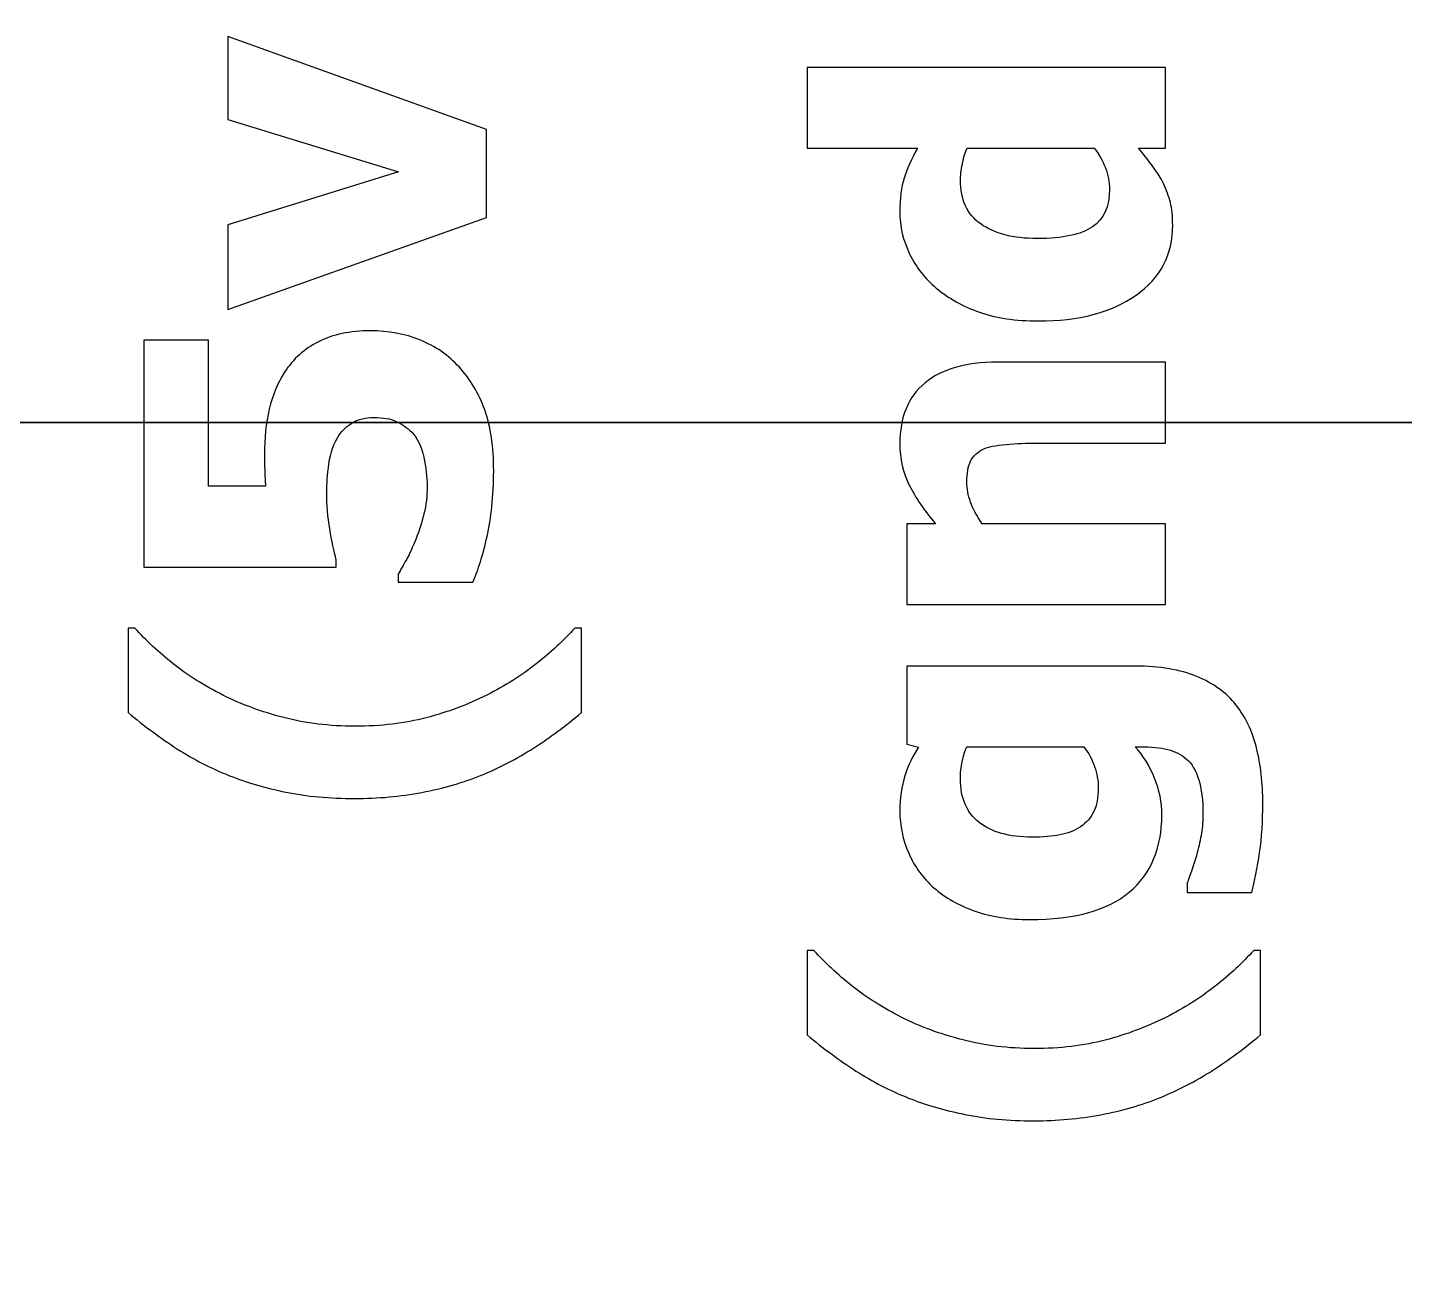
# Model space of a CAD drawing. Header units: centimetres. Extents: x -64.7 to 31.2, y -38.5 to 7.
# Drawn here: x -1.34 to -0.825, y 6.095 to 6.558 of the extents above; entities that cross this region are included whole.
import ezdxf

# ---------------------------------------------------------------- set-up
doc = ezdxf.new("R2010")
doc.units = ezdxf.units.CM
doc.header["$MEASUREMENT"] = 0
doc.layers.add('Layer 1', color=7, linetype='Continuous')

msp = doc.modelspace()

# ---------------------------------------------------------------- linework, layer by layer
at = {"layer": 'Layer 1', "color": 114, "lineweight": 35}
msp.add_open_spline([(-5.5, 6.95), (-5.5, 6.95), (2.5, 6.95), (2.5, 6.95), (2.5, 6.95), (2.5, 6.95), (2.5, 3.35), (2.5, 3.35), (2.5, 3.35), (2.5, 3.35), (-5.5, 3.35), (-5.5, 3.35), (-5.5, 3.35), (-5.5, 3.35), (-5.5, 6.95), (-5.5, 6.95)], degree=3, knots=[0, 0, 0, 0, 0.25, 0.25, 0.25, 0.25, 0.5, 0.5, 0.5, 0.5, 0.75, 0.75, 0.75, 0.75, 1, 1, 1, 1], dxfattribs=at)
at = {"layer": 'Layer 1', "color": 7}
for points, knots in [([(-1.2655, 6.55441), (-1.2655, 6.55441), (-1.16878, 6.51969), (-1.16878, 6.51969), (-1.16878, 6.51969), (-1.16878, 6.51969), (-1.16878, 6.48679), (-1.16878, 6.48679), (-1.16878, 6.48679), (-1.16878, 6.48679), (-1.2655, 6.45234), (-1.2655, 6.45234), (-1.2655, 6.45234), (-1.2655, 6.45234), (-1.2655, 6.48406), (-1.2655, 6.48406), (-1.2655, 6.48406), (-1.2655, 6.48406), (-1.20165, 6.50388), (-1.20165, 6.50388), (-1.20165, 6.50388), (-1.20165, 6.50388), (-1.2655, 6.5234), (-1.2655, 6.5234), (-1.2655, 6.5234), (-1.2655, 6.5234), (-1.2655, 6.55441), (-1.2655, 6.55441)], [0, 0, 0, 0, 0.142857, 0.142857, 0.142857, 0.142857, 0.285714, 0.285714, 0.285714, 0.285714, 0.428571, 0.428571, 0.428571, 0.428571, 0.571429, 0.571429, 0.571429, 0.571429, 0.714286, 0.714286, 0.714286, 0.714286, 0.857143, 0.857143, 0.857143, 0.857143, 1, 1, 1, 1]), ([(-0.91478, 6.54285), (-0.91478, 6.54285), (-0.91478, 6.51272), (-0.91478, 6.51272), (-0.91478, 6.51272), (-0.91478, 6.51272), (-0.92486, 6.51272), (-0.92486, 6.51272), (-0.92486, 6.51272), (-0.92325, 6.51078), (-0.92151, 6.50855), (-0.91969, 6.50605), (-0.91969, 6.50605), (-0.91784, 6.50355), (-0.91649, 6.50134), (-0.91554, 6.49946), (-0.91554, 6.49946), (-0.9144, 6.49705), (-0.91355, 6.49467), (-0.91296, 6.49232), (-0.91296, 6.49232), (-0.9124, 6.48997), (-0.9121, 6.48714), (-0.9121, 6.48388), (-0.9121, 6.48388), (-0.9121, 6.47286), (-0.91666, 6.46413), (-0.9258, 6.45769), (-0.9258, 6.45769), (-0.93492, 6.45125), (-0.94715, 6.44804), (-0.96241, 6.44804), (-0.96241, 6.44804), (-0.97084, 6.44804), (-0.97816, 6.44913), (-0.98437, 6.45131), (-0.98437, 6.45131), (-0.99057, 6.45351), (-0.99598, 6.45651), (-1.00056, 6.46036), (-1.00056, 6.46036), (-1.00477, 6.46386), (-1.00806, 6.46812), (-1.0105, 6.47309), (-1.0105, 6.47309), (-1.01294, 6.47809), (-1.01418, 6.48338), (-1.01418, 6.48894), (-1.01418, 6.48894), (-1.01418, 6.49399), (-1.01365, 6.49814), (-1.01259, 6.5014), (-1.01259, 6.5014), (-1.01153, 6.50464), (-1.00988, 6.50843), (-1.00762, 6.51272), (-1.00762, 6.51272), (-1.00762, 6.51272), (-1.04881, 6.51272), (-1.04881, 6.51272), (-1.04881, 6.51272), (-1.04881, 6.51272), (-1.04881, 6.54285), (-1.04881, 6.54285), (-1.04881, 6.54285), (-1.04881, 6.54285), (-0.91478, 6.54285), (-0.91478, 6.54285)], [0, 0, 0, 0, 0.058824, 0.058824, 0.058824, 0.058824, 0.117647, 0.117647, 0.117647, 0.117647, 0.176471, 0.176471, 0.176471, 0.176471, 0.235294, 0.235294, 0.235294, 0.235294, 0.294118, 0.294118, 0.294118, 0.294118, 0.352941, 0.352941, 0.352941, 0.352941, 0.411765, 0.411765, 0.411765, 0.411765, 0.470588, 0.470588, 0.470588, 0.470588, 0.529412, 0.529412, 0.529412, 0.529412, 0.588235, 0.588235, 0.588235, 0.588235, 0.647059, 0.647059, 0.647059, 0.647059, 0.705882, 0.705882, 0.705882, 0.705882, 0.764706, 0.764706, 0.764706, 0.764706, 0.823529, 0.823529, 0.823529, 0.823529, 0.882353, 0.882353, 0.882353, 0.882353, 0.941176, 0.941176, 0.941176, 0.941176, 1, 1, 1, 1]), ([(-0.94147, 6.51272), (-0.94147, 6.51272), (-0.98892, 6.51272), (-0.98892, 6.51272), (-0.98892, 6.51272), (-0.98969, 6.51122), (-0.9903, 6.50928), (-0.99077, 6.50687), (-0.99077, 6.50687), (-0.99127, 6.50446), (-0.99151, 6.5024), (-0.99151, 6.50067), (-0.99151, 6.50067), (-0.99151, 6.49344), (-0.98898, 6.488), (-0.98392, 6.48435), (-0.98392, 6.48435), (-0.97887, 6.48071), (-0.97181, 6.47888), (-0.96276, 6.47888), (-0.96276, 6.47888), (-0.95323, 6.47888), (-0.94632, 6.48032), (-0.94209, 6.48323), (-0.94209, 6.48323), (-0.93783, 6.48612), (-0.93571, 6.49082), (-0.93571, 6.49732), (-0.93571, 6.49732), (-0.93571, 6.49996), (-0.93624, 6.50261), (-0.93727, 6.50531), (-0.93727, 6.50531), (-0.9383, 6.50802), (-0.93971, 6.51049), (-0.94147, 6.51272)], [0, 0, 0, 0, 0.111111, 0.111111, 0.111111, 0.111111, 0.222222, 0.222222, 0.222222, 0.222222, 0.333333, 0.333333, 0.333333, 0.333333, 0.444444, 0.444444, 0.444444, 0.444444, 0.555556, 0.555556, 0.555556, 0.555556, 0.666667, 0.666667, 0.666667, 0.666667, 0.777778, 0.777778, 0.777778, 0.777778, 0.888889, 0.888889, 0.888889, 0.888889, 1, 1, 1, 1]), ([(-1.21217, 6.44435), (-1.20553, 6.44435), (-1.19935, 6.4432), (-1.19368, 6.44094), (-1.19368, 6.44094), (-1.18798, 6.43867), (-1.18307, 6.43526), (-1.17895, 6.43073), (-1.17895, 6.43073), (-1.17487, 6.42627), (-1.17169, 6.42094), (-1.16946, 6.41477), (-1.16946, 6.41477), (-1.16722, 6.4086), (-1.1661, 6.40101), (-1.1661, 6.39199), (-1.1661, 6.39199), (-1.16616, 6.38246), (-1.16699, 6.37426), (-1.16857, 6.36741), (-1.16857, 6.36741), (-1.17013, 6.36053), (-1.1719, 6.35486), (-1.17387, 6.35039), (-1.17387, 6.35039), (-1.17387, 6.35039), (-1.20185, 6.35039), (-1.20185, 6.35039), (-1.20185, 6.35039), (-1.20185, 6.35039), (-1.20185, 6.35333), (-1.20185, 6.35333), (-1.20185, 6.35333), (-1.20094, 6.35492), (-1.19991, 6.35674), (-1.19877, 6.35874), (-1.19877, 6.35874), (-1.19762, 6.36074), (-1.19641, 6.36338), (-1.19515, 6.36667), (-1.19515, 6.36667), (-1.19394, 6.3697), (-1.19295, 6.37279), (-1.19218, 6.37591), (-1.19218, 6.37591), (-1.19139, 6.37905), (-1.19101, 6.38252), (-1.19101, 6.38637), (-1.19101, 6.38637), (-1.19101, 6.38969), (-1.19142, 6.39328), (-1.19224, 6.39713), (-1.19224, 6.39713), (-1.19309, 6.40098), (-1.19459, 6.4041), (-1.19677, 6.40645), (-1.19677, 6.40645), (-1.1985, 6.40816), (-1.20041, 6.40951), (-1.20253, 6.41048), (-1.20253, 6.41048), (-1.20468, 6.41145), (-1.2075, 6.41195), (-1.21105, 6.41195), (-1.21105, 6.41195), (-1.21405, 6.41195), (-1.21661, 6.41133), (-1.21879, 6.4101), (-1.21879, 6.4101), (-1.22093, 6.40886), (-1.22267, 6.40724), (-1.22399, 6.40525), (-1.22399, 6.40525), (-1.22593, 6.40231), (-1.22719, 6.39878), (-1.22772, 6.39463), (-1.22772, 6.39463), (-1.22828, 6.39052), (-1.22855, 6.38696), (-1.22855, 6.38396), (-1.22855, 6.38396), (-1.22855, 6.37926), (-1.22816, 6.37467), (-1.22743, 6.37023), (-1.22743, 6.37023), (-1.22669, 6.36576), (-1.22587, 6.36191), (-1.22502, 6.35865), (-1.22502, 6.35865), (-1.22502, 6.35865), (-1.22502, 6.35589), (-1.22502, 6.35589), (-1.22502, 6.35589), (-1.22502, 6.35589), (-1.29702, 6.35589), (-1.29702, 6.35589), (-1.29702, 6.35589), (-1.29702, 6.35589), (-1.29702, 6.44082), (-1.29702, 6.44082), (-1.29702, 6.44082), (-1.29702, 6.44082), (-1.27282, 6.44082), (-1.27282, 6.44082), (-1.27282, 6.44082), (-1.27282, 6.44082), (-1.27282, 6.38628), (-1.27282, 6.38628), (-1.27282, 6.38628), (-1.27282, 6.38628), (-1.25145, 6.38628), (-1.25145, 6.38628), (-1.25145, 6.38628), (-1.25157, 6.38802), (-1.25168, 6.39005), (-1.25177, 6.39246), (-1.25177, 6.39246), (-1.25186, 6.39484), (-1.25189, 6.39669), (-1.25189, 6.39801), (-1.25189, 6.39801), (-1.25189, 6.40416), (-1.25127, 6.40983), (-1.25004, 6.41506), (-1.25004, 6.41506), (-1.2488, 6.42027), (-1.24689, 6.42491), (-1.2443, 6.42891), (-1.2443, 6.42891), (-1.24116, 6.43382), (-1.23693, 6.43758), (-1.2316, 6.44029), (-1.2316, 6.44029), (-1.22628, 6.44299), (-1.21982, 6.44435), (-1.21217, 6.44435)], [0, 0, 0, 0, 0.029412, 0.029412, 0.029412, 0.029412, 0.058824, 0.058824, 0.058824, 0.058824, 0.088235, 0.088235, 0.088235, 0.088235, 0.117647, 0.117647, 0.117647, 0.117647, 0.147059, 0.147059, 0.147059, 0.147059, 0.176471, 0.176471, 0.176471, 0.176471, 0.205882, 0.205882, 0.205882, 0.205882, 0.235294, 0.235294, 0.235294, 0.235294, 0.264706, 0.264706, 0.264706, 0.264706, 0.294118, 0.294118, 0.294118, 0.294118, 0.323529, 0.323529, 0.323529, 0.323529, 0.352941, 0.352941, 0.352941, 0.352941, 0.382353, 0.382353, 0.382353, 0.382353, 0.411765, 0.411765, 0.411765, 0.411765, 0.441176, 0.441176, 0.441176, 0.441176, 0.470588, 0.470588, 0.470588, 0.470588, 0.5, 0.5, 0.5, 0.5, 0.529412, 0.529412, 0.529412, 0.529412, 0.558824, 0.558824, 0.558824, 0.558824, 0.588235, 0.588235, 0.588235, 0.588235, 0.617647, 0.617647, 0.617647, 0.617647, 0.647059, 0.647059, 0.647059, 0.647059, 0.676471, 0.676471, 0.676471, 0.676471, 0.705882, 0.705882, 0.705882, 0.705882, 0.735294, 0.735294, 0.735294, 0.735294, 0.764706, 0.764706, 0.764706, 0.764706, 0.794118, 0.794118, 0.794118, 0.794118, 0.823529, 0.823529, 0.823529, 0.823529, 0.852941, 0.852941, 0.852941, 0.852941, 0.882353, 0.882353, 0.882353, 0.882353, 0.911765, 0.911765, 0.911765, 0.911765, 0.941176, 0.941176, 0.941176, 0.941176, 0.970588, 0.970588, 0.970588, 0.970588, 1, 1, 1, 1]), ([(-0.91478, 6.43264), (-0.91478, 6.43264), (-0.91478, 6.40233), (-0.91478, 6.40233), (-0.91478, 6.40233), (-0.91478, 6.40233), (-0.96276, 6.40233), (-0.96276, 6.40233), (-0.96276, 6.40233), (-0.96664, 6.40233), (-0.97055, 6.40218), (-0.97443, 6.40186), (-0.97443, 6.40186), (-0.97828, 6.40154), (-0.98116, 6.40095), (-0.98298, 6.4001), (-0.98298, 6.4001), (-0.98516, 6.39907), (-0.98672, 6.39757), (-0.98769, 6.3956), (-0.98769, 6.3956), (-0.98863, 6.39366), (-0.9891, 6.39104), (-0.9891, 6.38778), (-0.9891, 6.38778), (-0.9891, 6.38531), (-0.98863, 6.38281), (-0.98772, 6.38028), (-0.98772, 6.38028), (-0.98681, 6.37775), (-0.98534, 6.37505), (-0.98334, 6.37217), (-0.98334, 6.37217), (-0.98334, 6.37217), (-0.91478, 6.37217), (-0.91478, 6.37217), (-0.91478, 6.37217), (-0.91478, 6.37217), (-0.91478, 6.34203), (-0.91478, 6.34203), (-0.91478, 6.34203), (-0.91478, 6.34203), (-1.0115, 6.34203), (-1.0115, 6.34203), (-1.0115, 6.34203), (-1.0115, 6.34203), (-1.0115, 6.37217), (-1.0115, 6.37217), (-1.0115, 6.37217), (-1.0115, 6.37217), (-1.00083, 6.37217), (-1.00083, 6.37217), (-1.00083, 6.37217), (-1.005, 6.37711), (-1.0083, 6.38193), (-1.01065, 6.3866), (-1.01065, 6.3866), (-1.013, 6.39128), (-1.01418, 6.39645), (-1.01418, 6.40215), (-1.01418, 6.40215), (-1.01418, 6.41203), (-1.01106, 6.41959), (-1.00483, 6.42479), (-1.00483, 6.42479), (-0.99859, 6.43002), (-0.98957, 6.43264), (-0.97775, 6.43264), (-0.97775, 6.43264), (-0.97775, 6.43264), (-0.91478, 6.43264), (-0.91478, 6.43264)], [0, 0, 0, 0, 0.055556, 0.055556, 0.055556, 0.055556, 0.111111, 0.111111, 0.111111, 0.111111, 0.166667, 0.166667, 0.166667, 0.166667, 0.222222, 0.222222, 0.222222, 0.222222, 0.277778, 0.277778, 0.277778, 0.277778, 0.333333, 0.333333, 0.333333, 0.333333, 0.388889, 0.388889, 0.388889, 0.388889, 0.444444, 0.444444, 0.444444, 0.444444, 0.5, 0.5, 0.5, 0.5, 0.555556, 0.555556, 0.555556, 0.555556, 0.611111, 0.611111, 0.611111, 0.611111, 0.666667, 0.666667, 0.666667, 0.666667, 0.722222, 0.722222, 0.722222, 0.722222, 0.777778, 0.777778, 0.777778, 0.777778, 0.833333, 0.833333, 0.833333, 0.833333, 0.888889, 0.888889, 0.888889, 0.888889, 0.944444, 0.944444, 0.944444, 0.944444, 1, 1, 1, 1]), ([(-1.1333, 6.33313), (-1.1333, 6.33313), (-1.1333, 6.30153), (-1.1333, 6.30153), (-1.1333, 6.30153), (-1.13909, 6.29665), (-1.14506, 6.29221), (-1.1512, 6.28827), (-1.1512, 6.28827), (-1.15734, 6.2843), (-1.16396, 6.28089), (-1.17101, 6.27801), (-1.17101, 6.27801), (-1.17763, 6.27531), (-1.18495, 6.27319), (-1.19297, 6.27169), (-1.19297, 6.27169), (-1.20103, 6.27016), (-1.20938, 6.2694), (-1.21805, 6.2694), (-1.21805, 6.2694), (-1.22752, 6.2694), (-1.2361, 6.27019), (-1.2438, 6.27178), (-1.2438, 6.27178), (-1.25151, 6.27334), (-1.25853, 6.27539), (-1.26491, 6.27792), (-1.26491, 6.27792), (-1.27185, 6.28069), (-1.27841, 6.28407), (-1.28458, 6.28803), (-1.28458, 6.28803), (-1.29075, 6.29203), (-1.29684, 6.29653), (-1.30281, 6.30153), (-1.30281, 6.30153), (-1.30281, 6.30153), (-1.30281, 6.33313), (-1.30281, 6.33313), (-1.30281, 6.33313), (-1.30281, 6.33313), (-1.30031, 6.33313), (-1.30031, 6.33313), (-1.30031, 6.33313), (-1.2961, 6.32849), (-1.29137, 6.32405), (-1.28605, 6.31981), (-1.28605, 6.31981), (-1.28073, 6.31561), (-1.27453, 6.3117), (-1.26741, 6.30808), (-1.26741, 6.30808), (-1.26056, 6.30462), (-1.25301, 6.30182), (-1.24466, 6.29968), (-1.24466, 6.29968), (-1.23634, 6.29753), (-1.22746, 6.29644), (-1.21805, 6.29644), (-1.21805, 6.29644), (-1.20823, 6.29644), (-1.19932, 6.2975), (-1.19136, 6.29959), (-1.19136, 6.29959), (-1.18336, 6.30168), (-1.17581, 6.3045), (-1.16869, 6.30808), (-1.16869, 6.30808), (-1.16193, 6.31152), (-1.15576, 6.3154), (-1.15023, 6.31973), (-1.15023, 6.31973), (-1.14467, 6.32408), (-1.13988, 6.32855), (-1.1358, 6.33313), (-1.1358, 6.33313), (-1.1358, 6.33313), (-1.1333, 6.33313), (-1.1333, 6.33313)], [0, 0, 0, 0, 0.05, 0.05, 0.05, 0.05, 0.1, 0.1, 0.1, 0.1, 0.15, 0.15, 0.15, 0.15, 0.2, 0.2, 0.2, 0.2, 0.25, 0.25, 0.25, 0.25, 0.3, 0.3, 0.3, 0.3, 0.35, 0.35, 0.35, 0.35, 0.4, 0.4, 0.4, 0.4, 0.45, 0.45, 0.45, 0.45, 0.5, 0.5, 0.5, 0.5, 0.55, 0.55, 0.55, 0.55, 0.6, 0.6, 0.6, 0.6, 0.65, 0.65, 0.65, 0.65, 0.7, 0.7, 0.7, 0.7, 0.75, 0.75, 0.75, 0.75, 0.8, 0.8, 0.8, 0.8, 0.85, 0.85, 0.85, 0.85, 0.9, 0.9, 0.9, 0.9, 0.95, 0.95, 0.95, 0.95, 1, 1, 1, 1]), ([(-0.92589, 6.31892), (-0.91693, 6.31892), (-0.90934, 6.31763), (-0.90308, 6.31504), (-0.90308, 6.31504), (-0.89682, 6.31246), (-0.89194, 6.30893), (-0.88844, 6.30446), (-0.88844, 6.30446), (-0.88488, 6.29999), (-0.88229, 6.29461), (-0.88074, 6.28835), (-0.88074, 6.28835), (-0.87915, 6.28209), (-0.87836, 6.27515), (-0.87836, 6.26751), (-0.87836, 6.26751), (-0.87836, 6.2611), (-0.87877, 6.25498), (-0.87959, 6.24922), (-0.87959, 6.24922), (-0.88044, 6.24346), (-0.88141, 6.23843), (-0.8825, 6.2342), (-0.8825, 6.2342), (-0.8825, 6.2342), (-0.9067, 6.2342), (-0.9067, 6.2342), (-0.9067, 6.2342), (-0.9067, 6.2342), (-0.9067, 6.23773), (-0.9067, 6.23773), (-0.9067, 6.23773), (-0.90611, 6.23923), (-0.90549, 6.24099), (-0.90481, 6.24302), (-0.90481, 6.24302), (-0.90411, 6.24508), (-0.90349, 6.2471), (-0.9029, 6.24919), (-0.9029, 6.24919), (-0.90229, 6.25166), (-0.90176, 6.25407), (-0.90134, 6.25642), (-0.90134, 6.25642), (-0.90096, 6.25878), (-0.90076, 6.26119), (-0.90076, 6.26366), (-0.90076, 6.26366), (-0.90076, 6.26877), (-0.90129, 6.27303), (-0.90234, 6.27644), (-0.90234, 6.27644), (-0.9034, 6.27985), (-0.9049, 6.28241), (-0.90687, 6.28415), (-0.90687, 6.28415), (-0.90887, 6.28585), (-0.91125, 6.28706), (-0.91396, 6.28776), (-0.91396, 6.28776), (-0.91669, 6.28844), (-0.92013, 6.28879), (-0.92425, 6.28879), (-0.92425, 6.28879), (-0.92425, 6.28879), (-0.92607, 6.28879), (-0.92607, 6.28879), (-0.92607, 6.28879), (-0.92307, 6.28541), (-0.92069, 6.28147), (-0.91887, 6.27703), (-0.91887, 6.27703), (-0.91707, 6.27259), (-0.91616, 6.26801), (-0.91616, 6.2633), (-0.91616, 6.2633), (-0.91616, 6.25078), (-0.92025, 6.24114), (-0.92839, 6.23432), (-0.92839, 6.23432), (-0.93653, 6.22753), (-0.94894, 6.22411), (-0.96561, 6.22411), (-0.96561, 6.22411), (-0.97317, 6.22411), (-0.97999, 6.22517), (-0.98601, 6.22726), (-0.98601, 6.22726), (-0.99204, 6.22935), (-0.99718, 6.23226), (-1.00142, 6.23599), (-1.00142, 6.23599), (-1.0055, 6.23955), (-1.00865, 6.24387), (-1.01085, 6.24893), (-1.01085, 6.24893), (-1.01306, 6.25398), (-1.01418, 6.25922), (-1.01418, 6.26468), (-1.01418, 6.26468), (-1.01418, 6.26962), (-1.01353, 6.27403), (-1.01226, 6.27794), (-1.01226, 6.27794), (-1.011, 6.28185), (-1.00933, 6.28541), (-1.00721, 6.28861), (-1.00721, 6.28861), (-1.00721, 6.28861), (-1.0115, 6.28973), (-1.0115, 6.28973), (-1.0115, 6.28973), (-1.0115, 6.28973), (-1.0115, 6.31892), (-1.0115, 6.31892), (-1.0115, 6.31892), (-1.0115, 6.31892), (-0.92589, 6.31892), (-0.92589, 6.31892)], [0, 0, 0, 0, 0.033333, 0.033333, 0.033333, 0.033333, 0.066667, 0.066667, 0.066667, 0.066667, 0.1, 0.1, 0.1, 0.1, 0.133333, 0.133333, 0.133333, 0.133333, 0.166667, 0.166667, 0.166667, 0.166667, 0.2, 0.2, 0.2, 0.2, 0.233333, 0.233333, 0.233333, 0.233333, 0.266667, 0.266667, 0.266667, 0.266667, 0.3, 0.3, 0.3, 0.3, 0.333333, 0.333333, 0.333333, 0.333333, 0.366667, 0.366667, 0.366667, 0.366667, 0.4, 0.4, 0.4, 0.4, 0.433333, 0.433333, 0.433333, 0.433333, 0.466667, 0.466667, 0.466667, 0.466667, 0.5, 0.5, 0.5, 0.5, 0.533333, 0.533333, 0.533333, 0.533333, 0.566667, 0.566667, 0.566667, 0.566667, 0.6, 0.6, 0.6, 0.6, 0.633333, 0.633333, 0.633333, 0.633333, 0.666667, 0.666667, 0.666667, 0.666667, 0.7, 0.7, 0.7, 0.7, 0.733333, 0.733333, 0.733333, 0.733333, 0.766667, 0.766667, 0.766667, 0.766667, 0.8, 0.8, 0.8, 0.8, 0.833333, 0.833333, 0.833333, 0.833333, 0.866667, 0.866667, 0.866667, 0.866667, 0.9, 0.9, 0.9, 0.9, 0.933333, 0.933333, 0.933333, 0.933333, 0.966667, 0.966667, 0.966667, 0.966667, 1, 1, 1, 1]), ([(-0.9453, 6.28879), (-0.9453, 6.28879), (-0.9891, 6.28879), (-0.9891, 6.28879), (-0.9891, 6.28879), (-0.98978, 6.28729), (-0.99036, 6.28547), (-0.99083, 6.28329), (-0.99083, 6.28329), (-0.99127, 6.28109), (-0.99151, 6.27891), (-0.99151, 6.27674), (-0.99151, 6.27674), (-0.99151, 6.26951), (-0.98916, 6.26407), (-0.98448, 6.26042), (-0.98448, 6.26042), (-0.97981, 6.25678), (-0.97328, 6.25495), (-0.9649, 6.25495), (-0.9649, 6.25495), (-0.96073, 6.25495), (-0.95717, 6.25522), (-0.95429, 6.25578), (-0.95429, 6.25578), (-0.95138, 6.25631), (-0.94882, 6.25734), (-0.94656, 6.25883), (-0.94656, 6.25883), (-0.94438, 6.26027), (-0.94274, 6.26216), (-0.94162, 6.26448), (-0.94162, 6.26448), (-0.9405, 6.2668), (-0.93994, 6.26977), (-0.93994, 6.27339), (-0.93994, 6.27339), (-0.93994, 6.27609), (-0.94042, 6.27874), (-0.94133, 6.28135), (-0.94133, 6.28135), (-0.94224, 6.28397), (-0.94356, 6.28644), (-0.9453, 6.28879)], [0, 0, 0, 0, 0.090909, 0.090909, 0.090909, 0.090909, 0.181818, 0.181818, 0.181818, 0.181818, 0.272727, 0.272727, 0.272727, 0.272727, 0.363636, 0.363636, 0.363636, 0.363636, 0.454545, 0.454545, 0.454545, 0.454545, 0.545455, 0.545455, 0.545455, 0.545455, 0.636364, 0.636364, 0.636364, 0.636364, 0.727273, 0.727273, 0.727273, 0.727273, 0.818182, 0.818182, 0.818182, 0.818182, 0.909091, 0.909091, 0.909091, 0.909091, 1, 1, 1, 1]), ([(-0.8793, 6.21256), (-0.8793, 6.21256), (-0.8793, 6.18096), (-0.8793, 6.18096), (-0.8793, 6.18096), (-0.88509, 6.17608), (-0.89106, 6.17164), (-0.8972, 6.1677), (-0.8972, 6.1677), (-0.90334, 6.16373), (-0.90996, 6.16032), (-0.91701, 6.15744), (-0.91701, 6.15744), (-0.92363, 6.15474), (-0.93095, 6.15262), (-0.93897, 6.15112), (-0.93897, 6.15112), (-0.94703, 6.14959), (-0.95538, 6.14883), (-0.96405, 6.14883), (-0.96405, 6.14883), (-0.97352, 6.14883), (-0.9821, 6.14962), (-0.9898, 6.15121), (-0.9898, 6.15121), (-0.99751, 6.15277), (-1.00453, 6.15482), (-1.01091, 6.15735), (-1.01091, 6.15735), (-1.01785, 6.16012), (-1.02441, 6.1635), (-1.03058, 6.16746), (-1.03058, 6.16746), (-1.03675, 6.17146), (-1.04284, 6.17596), (-1.04881, 6.18096), (-1.04881, 6.18096), (-1.04881, 6.18096), (-1.04881, 6.21256), (-1.04881, 6.21256), (-1.04881, 6.21256), (-1.04881, 6.21256), (-1.04631, 6.21256), (-1.04631, 6.21256), (-1.04631, 6.21256), (-1.0421, 6.20792), (-1.03737, 6.20348), (-1.03205, 6.19924), (-1.03205, 6.19924), (-1.02673, 6.19504), (-1.02053, 6.19113), (-1.01341, 6.18751), (-1.01341, 6.18751), (-1.00656, 6.18405), (-0.99901, 6.18125), (-0.99066, 6.17911), (-0.99066, 6.17911), (-0.98234, 6.17696), (-0.97346, 6.17587), (-0.96405, 6.17587), (-0.96405, 6.17587), (-0.95423, 6.17587), (-0.94532, 6.17693), (-0.93736, 6.17902), (-0.93736, 6.17902), (-0.92936, 6.18111), (-0.92181, 6.18393), (-0.91469, 6.18751), (-0.91469, 6.18751), (-0.90793, 6.19095), (-0.90176, 6.19483), (-0.89623, 6.19916), (-0.89623, 6.19916), (-0.89067, 6.20351), (-0.88588, 6.20798), (-0.8818, 6.21256), (-0.8818, 6.21256), (-0.8818, 6.21256), (-0.8793, 6.21256), (-0.8793, 6.21256)], [0, 0, 0, 0, 0.05, 0.05, 0.05, 0.05, 0.1, 0.1, 0.1, 0.1, 0.15, 0.15, 0.15, 0.15, 0.2, 0.2, 0.2, 0.2, 0.25, 0.25, 0.25, 0.25, 0.3, 0.3, 0.3, 0.3, 0.35, 0.35, 0.35, 0.35, 0.4, 0.4, 0.4, 0.4, 0.45, 0.45, 0.45, 0.45, 0.5, 0.5, 0.5, 0.5, 0.55, 0.55, 0.55, 0.55, 0.6, 0.6, 0.6, 0.6, 0.65, 0.65, 0.65, 0.65, 0.7, 0.7, 0.7, 0.7, 0.75, 0.75, 0.75, 0.75, 0.8, 0.8, 0.8, 0.8, 0.85, 0.85, 0.85, 0.85, 0.9, 0.9, 0.9, 0.9, 0.95, 0.95, 0.95, 0.95, 1, 1, 1, 1])]:
    msp.add_open_spline(points, degree=3, knots=knots, dxfattribs=at)
at = {"layer": 'Layer 1', "color": 250, "lineweight": 18}
for points, knots in [([(-1.2655, 6.55441), (-1.2655, 6.55441), (-1.16878, 6.51969), (-1.16878, 6.51969), (-1.16878, 6.51969), (-1.16878, 6.51969), (-1.16878, 6.48679), (-1.16878, 6.48679), (-1.16878, 6.48679), (-1.16878, 6.48679), (-1.2655, 6.45234), (-1.2655, 6.45234), (-1.2655, 6.45234), (-1.2655, 6.45234), (-1.2655, 6.48406), (-1.2655, 6.48406), (-1.2655, 6.48406), (-1.2655, 6.48406), (-1.20165, 6.50388), (-1.20165, 6.50388), (-1.20165, 6.50388), (-1.20165, 6.50388), (-1.2655, 6.5234), (-1.2655, 6.5234), (-1.2655, 6.5234), (-1.2655, 6.5234), (-1.2655, 6.55441), (-1.2655, 6.55441)], [0, 0, 0, 0, 0.142857, 0.142857, 0.142857, 0.142857, 0.285714, 0.285714, 0.285714, 0.285714, 0.428571, 0.428571, 0.428571, 0.428571, 0.571429, 0.571429, 0.571429, 0.571429, 0.714286, 0.714286, 0.714286, 0.714286, 0.857143, 0.857143, 0.857143, 0.857143, 1, 1, 1, 1]), ([(-0.91478, 6.54285), (-0.91478, 6.54285), (-0.91478, 6.51272), (-0.91478, 6.51272), (-0.91478, 6.51272), (-0.91478, 6.51272), (-0.92486, 6.51272), (-0.92486, 6.51272), (-0.92486, 6.51272), (-0.92325, 6.51078), (-0.92151, 6.50855), (-0.91969, 6.50605), (-0.91969, 6.50605), (-0.91784, 6.50355), (-0.91649, 6.50134), (-0.91554, 6.49946), (-0.91554, 6.49946), (-0.9144, 6.49705), (-0.91355, 6.49467), (-0.91296, 6.49232), (-0.91296, 6.49232), (-0.9124, 6.48997), (-0.9121, 6.48714), (-0.9121, 6.48388), (-0.9121, 6.48388), (-0.9121, 6.47286), (-0.91666, 6.46413), (-0.9258, 6.45769), (-0.9258, 6.45769), (-0.93492, 6.45125), (-0.94715, 6.44804), (-0.96241, 6.44804), (-0.96241, 6.44804), (-0.97084, 6.44804), (-0.97816, 6.44913), (-0.98437, 6.45131), (-0.98437, 6.45131), (-0.99057, 6.45351), (-0.99598, 6.45651), (-1.00056, 6.46036), (-1.00056, 6.46036), (-1.00477, 6.46386), (-1.00806, 6.46812), (-1.0105, 6.47309), (-1.0105, 6.47309), (-1.01294, 6.47809), (-1.01418, 6.48338), (-1.01418, 6.48894), (-1.01418, 6.48894), (-1.01418, 6.49399), (-1.01365, 6.49814), (-1.01259, 6.5014), (-1.01259, 6.5014), (-1.01153, 6.50464), (-1.00988, 6.50843), (-1.00762, 6.51272), (-1.00762, 6.51272), (-1.00762, 6.51272), (-1.04881, 6.51272), (-1.04881, 6.51272), (-1.04881, 6.51272), (-1.04881, 6.51272), (-1.04881, 6.54285), (-1.04881, 6.54285), (-1.04881, 6.54285), (-1.04881, 6.54285), (-0.91478, 6.54285), (-0.91478, 6.54285)], [0, 0, 0, 0, 0.058824, 0.058824, 0.058824, 0.058824, 0.117647, 0.117647, 0.117647, 0.117647, 0.176471, 0.176471, 0.176471, 0.176471, 0.235294, 0.235294, 0.235294, 0.235294, 0.294118, 0.294118, 0.294118, 0.294118, 0.352941, 0.352941, 0.352941, 0.352941, 0.411765, 0.411765, 0.411765, 0.411765, 0.470588, 0.470588, 0.470588, 0.470588, 0.529412, 0.529412, 0.529412, 0.529412, 0.588235, 0.588235, 0.588235, 0.588235, 0.647059, 0.647059, 0.647059, 0.647059, 0.705882, 0.705882, 0.705882, 0.705882, 0.764706, 0.764706, 0.764706, 0.764706, 0.823529, 0.823529, 0.823529, 0.823529, 0.882353, 0.882353, 0.882353, 0.882353, 0.941176, 0.941176, 0.941176, 0.941176, 1, 1, 1, 1]), ([(-0.94147, 6.51272), (-0.94147, 6.51272), (-0.98892, 6.51272), (-0.98892, 6.51272), (-0.98892, 6.51272), (-0.98969, 6.51122), (-0.9903, 6.50928), (-0.99077, 6.50687), (-0.99077, 6.50687), (-0.99127, 6.50446), (-0.99151, 6.5024), (-0.99151, 6.50067), (-0.99151, 6.50067), (-0.99151, 6.49344), (-0.98898, 6.488), (-0.98392, 6.48435), (-0.98392, 6.48435), (-0.97887, 6.48071), (-0.97181, 6.47888), (-0.96276, 6.47888), (-0.96276, 6.47888), (-0.95323, 6.47888), (-0.94632, 6.48032), (-0.94209, 6.48323), (-0.94209, 6.48323), (-0.93783, 6.48612), (-0.93571, 6.49082), (-0.93571, 6.49732), (-0.93571, 6.49732), (-0.93571, 6.49996), (-0.93624, 6.50261), (-0.93727, 6.50531), (-0.93727, 6.50531), (-0.9383, 6.50802), (-0.93971, 6.51049), (-0.94147, 6.51272)], [0, 0, 0, 0, 0.111111, 0.111111, 0.111111, 0.111111, 0.222222, 0.222222, 0.222222, 0.222222, 0.333333, 0.333333, 0.333333, 0.333333, 0.444444, 0.444444, 0.444444, 0.444444, 0.555556, 0.555556, 0.555556, 0.555556, 0.666667, 0.666667, 0.666667, 0.666667, 0.777778, 0.777778, 0.777778, 0.777778, 0.888889, 0.888889, 0.888889, 0.888889, 1, 1, 1, 1]), ([(-1.21217, 6.44435), (-1.20553, 6.44435), (-1.19935, 6.4432), (-1.19368, 6.44094), (-1.19368, 6.44094), (-1.18798, 6.43867), (-1.18307, 6.43526), (-1.17895, 6.43073), (-1.17895, 6.43073), (-1.17487, 6.42627), (-1.17169, 6.42094), (-1.16946, 6.41477), (-1.16946, 6.41477), (-1.16722, 6.4086), (-1.1661, 6.40101), (-1.1661, 6.39199), (-1.1661, 6.39199), (-1.16616, 6.38246), (-1.16699, 6.37426), (-1.16857, 6.36741), (-1.16857, 6.36741), (-1.17013, 6.36053), (-1.1719, 6.35486), (-1.17387, 6.35039), (-1.17387, 6.35039), (-1.17387, 6.35039), (-1.20185, 6.35039), (-1.20185, 6.35039), (-1.20185, 6.35039), (-1.20185, 6.35039), (-1.20185, 6.35333), (-1.20185, 6.35333), (-1.20185, 6.35333), (-1.20094, 6.35492), (-1.19991, 6.35674), (-1.19877, 6.35874), (-1.19877, 6.35874), (-1.19762, 6.36074), (-1.19641, 6.36338), (-1.19515, 6.36667), (-1.19515, 6.36667), (-1.19394, 6.3697), (-1.19295, 6.37279), (-1.19218, 6.37591), (-1.19218, 6.37591), (-1.19139, 6.37905), (-1.19101, 6.38252), (-1.19101, 6.38637), (-1.19101, 6.38637), (-1.19101, 6.38969), (-1.19142, 6.39328), (-1.19224, 6.39713), (-1.19224, 6.39713), (-1.19309, 6.40098), (-1.19459, 6.4041), (-1.19677, 6.40645), (-1.19677, 6.40645), (-1.1985, 6.40816), (-1.20041, 6.40951), (-1.20253, 6.41048), (-1.20253, 6.41048), (-1.20468, 6.41145), (-1.2075, 6.41195), (-1.21105, 6.41195), (-1.21105, 6.41195), (-1.21405, 6.41195), (-1.21661, 6.41133), (-1.21879, 6.4101), (-1.21879, 6.4101), (-1.22093, 6.40886), (-1.22267, 6.40724), (-1.22399, 6.40525), (-1.22399, 6.40525), (-1.22593, 6.40231), (-1.22719, 6.39878), (-1.22772, 6.39463), (-1.22772, 6.39463), (-1.22828, 6.39052), (-1.22855, 6.38696), (-1.22855, 6.38396), (-1.22855, 6.38396), (-1.22855, 6.37926), (-1.22816, 6.37467), (-1.22743, 6.37023), (-1.22743, 6.37023), (-1.22669, 6.36576), (-1.22587, 6.36191), (-1.22502, 6.35865), (-1.22502, 6.35865), (-1.22502, 6.35865), (-1.22502, 6.35589), (-1.22502, 6.35589), (-1.22502, 6.35589), (-1.22502, 6.35589), (-1.29702, 6.35589), (-1.29702, 6.35589), (-1.29702, 6.35589), (-1.29702, 6.35589), (-1.29702, 6.44082), (-1.29702, 6.44082), (-1.29702, 6.44082), (-1.29702, 6.44082), (-1.27282, 6.44082), (-1.27282, 6.44082), (-1.27282, 6.44082), (-1.27282, 6.44082), (-1.27282, 6.38628), (-1.27282, 6.38628), (-1.27282, 6.38628), (-1.27282, 6.38628), (-1.25145, 6.38628), (-1.25145, 6.38628), (-1.25145, 6.38628), (-1.25157, 6.38802), (-1.25168, 6.39005), (-1.25177, 6.39246), (-1.25177, 6.39246), (-1.25186, 6.39484), (-1.25189, 6.39669), (-1.25189, 6.39801), (-1.25189, 6.39801), (-1.25189, 6.40416), (-1.25127, 6.40983), (-1.25004, 6.41506), (-1.25004, 6.41506), (-1.2488, 6.42027), (-1.24689, 6.42491), (-1.2443, 6.42891), (-1.2443, 6.42891), (-1.24116, 6.43382), (-1.23693, 6.43758), (-1.2316, 6.44029), (-1.2316, 6.44029), (-1.22628, 6.44299), (-1.21982, 6.44435), (-1.21217, 6.44435)], [0, 0, 0, 0, 0.029412, 0.029412, 0.029412, 0.029412, 0.058824, 0.058824, 0.058824, 0.058824, 0.088235, 0.088235, 0.088235, 0.088235, 0.117647, 0.117647, 0.117647, 0.117647, 0.147059, 0.147059, 0.147059, 0.147059, 0.176471, 0.176471, 0.176471, 0.176471, 0.205882, 0.205882, 0.205882, 0.205882, 0.235294, 0.235294, 0.235294, 0.235294, 0.264706, 0.264706, 0.264706, 0.264706, 0.294118, 0.294118, 0.294118, 0.294118, 0.323529, 0.323529, 0.323529, 0.323529, 0.352941, 0.352941, 0.352941, 0.352941, 0.382353, 0.382353, 0.382353, 0.382353, 0.411765, 0.411765, 0.411765, 0.411765, 0.441176, 0.441176, 0.441176, 0.441176, 0.470588, 0.470588, 0.470588, 0.470588, 0.5, 0.5, 0.5, 0.5, 0.529412, 0.529412, 0.529412, 0.529412, 0.558824, 0.558824, 0.558824, 0.558824, 0.588235, 0.588235, 0.588235, 0.588235, 0.617647, 0.617647, 0.617647, 0.617647, 0.647059, 0.647059, 0.647059, 0.647059, 0.676471, 0.676471, 0.676471, 0.676471, 0.705882, 0.705882, 0.705882, 0.705882, 0.735294, 0.735294, 0.735294, 0.735294, 0.764706, 0.764706, 0.764706, 0.764706, 0.794118, 0.794118, 0.794118, 0.794118, 0.823529, 0.823529, 0.823529, 0.823529, 0.852941, 0.852941, 0.852941, 0.852941, 0.882353, 0.882353, 0.882353, 0.882353, 0.911765, 0.911765, 0.911765, 0.911765, 0.941176, 0.941176, 0.941176, 0.941176, 0.970588, 0.970588, 0.970588, 0.970588, 1, 1, 1, 1]), ([(-0.91478, 6.43264), (-0.91478, 6.43264), (-0.91478, 6.40233), (-0.91478, 6.40233), (-0.91478, 6.40233), (-0.91478, 6.40233), (-0.96276, 6.40233), (-0.96276, 6.40233), (-0.96276, 6.40233), (-0.96664, 6.40233), (-0.97055, 6.40218), (-0.97443, 6.40186), (-0.97443, 6.40186), (-0.97828, 6.40154), (-0.98116, 6.40095), (-0.98298, 6.4001), (-0.98298, 6.4001), (-0.98516, 6.39907), (-0.98672, 6.39757), (-0.98769, 6.3956), (-0.98769, 6.3956), (-0.98863, 6.39366), (-0.9891, 6.39104), (-0.9891, 6.38778), (-0.9891, 6.38778), (-0.9891, 6.38531), (-0.98863, 6.38281), (-0.98772, 6.38028), (-0.98772, 6.38028), (-0.98681, 6.37775), (-0.98534, 6.37505), (-0.98334, 6.37217), (-0.98334, 6.37217), (-0.98334, 6.37217), (-0.91478, 6.37217), (-0.91478, 6.37217), (-0.91478, 6.37217), (-0.91478, 6.37217), (-0.91478, 6.34203), (-0.91478, 6.34203), (-0.91478, 6.34203), (-0.91478, 6.34203), (-1.0115, 6.34203), (-1.0115, 6.34203), (-1.0115, 6.34203), (-1.0115, 6.34203), (-1.0115, 6.37217), (-1.0115, 6.37217), (-1.0115, 6.37217), (-1.0115, 6.37217), (-1.00083, 6.37217), (-1.00083, 6.37217), (-1.00083, 6.37217), (-1.005, 6.37711), (-1.0083, 6.38193), (-1.01065, 6.3866), (-1.01065, 6.3866), (-1.013, 6.39128), (-1.01418, 6.39645), (-1.01418, 6.40215), (-1.01418, 6.40215), (-1.01418, 6.41203), (-1.01106, 6.41959), (-1.00483, 6.42479), (-1.00483, 6.42479), (-0.99859, 6.43002), (-0.98957, 6.43264), (-0.97775, 6.43264), (-0.97775, 6.43264), (-0.97775, 6.43264), (-0.91478, 6.43264), (-0.91478, 6.43264)], [0, 0, 0, 0, 0.055556, 0.055556, 0.055556, 0.055556, 0.111111, 0.111111, 0.111111, 0.111111, 0.166667, 0.166667, 0.166667, 0.166667, 0.222222, 0.222222, 0.222222, 0.222222, 0.277778, 0.277778, 0.277778, 0.277778, 0.333333, 0.333333, 0.333333, 0.333333, 0.388889, 0.388889, 0.388889, 0.388889, 0.444444, 0.444444, 0.444444, 0.444444, 0.5, 0.5, 0.5, 0.5, 0.555556, 0.555556, 0.555556, 0.555556, 0.611111, 0.611111, 0.611111, 0.611111, 0.666667, 0.666667, 0.666667, 0.666667, 0.722222, 0.722222, 0.722222, 0.722222, 0.777778, 0.777778, 0.777778, 0.777778, 0.833333, 0.833333, 0.833333, 0.833333, 0.888889, 0.888889, 0.888889, 0.888889, 0.944444, 0.944444, 0.944444, 0.944444, 1, 1, 1, 1]), ([(-1.1333, 6.33313), (-1.1333, 6.33313), (-1.1333, 6.30153), (-1.1333, 6.30153), (-1.1333, 6.30153), (-1.13909, 6.29665), (-1.14506, 6.29221), (-1.1512, 6.28827), (-1.1512, 6.28827), (-1.15734, 6.2843), (-1.16396, 6.28089), (-1.17101, 6.27801), (-1.17101, 6.27801), (-1.17763, 6.27531), (-1.18495, 6.27319), (-1.19297, 6.27169), (-1.19297, 6.27169), (-1.20103, 6.27016), (-1.20938, 6.2694), (-1.21805, 6.2694), (-1.21805, 6.2694), (-1.22752, 6.2694), (-1.2361, 6.27019), (-1.2438, 6.27178), (-1.2438, 6.27178), (-1.25151, 6.27334), (-1.25853, 6.27539), (-1.26491, 6.27792), (-1.26491, 6.27792), (-1.27185, 6.28069), (-1.27841, 6.28407), (-1.28458, 6.28803), (-1.28458, 6.28803), (-1.29075, 6.29203), (-1.29684, 6.29653), (-1.30281, 6.30153), (-1.30281, 6.30153), (-1.30281, 6.30153), (-1.30281, 6.33313), (-1.30281, 6.33313), (-1.30281, 6.33313), (-1.30281, 6.33313), (-1.30031, 6.33313), (-1.30031, 6.33313), (-1.30031, 6.33313), (-1.2961, 6.32849), (-1.29137, 6.32405), (-1.28605, 6.31981), (-1.28605, 6.31981), (-1.28073, 6.31561), (-1.27453, 6.3117), (-1.26741, 6.30808), (-1.26741, 6.30808), (-1.26056, 6.30462), (-1.25301, 6.30182), (-1.24466, 6.29968), (-1.24466, 6.29968), (-1.23634, 6.29753), (-1.22746, 6.29644), (-1.21805, 6.29644), (-1.21805, 6.29644), (-1.20823, 6.29644), (-1.19932, 6.2975), (-1.19136, 6.29959), (-1.19136, 6.29959), (-1.18336, 6.30168), (-1.17581, 6.3045), (-1.16869, 6.30808), (-1.16869, 6.30808), (-1.16193, 6.31152), (-1.15576, 6.3154), (-1.15023, 6.31973), (-1.15023, 6.31973), (-1.14467, 6.32408), (-1.13988, 6.32855), (-1.1358, 6.33313), (-1.1358, 6.33313), (-1.1358, 6.33313), (-1.1333, 6.33313), (-1.1333, 6.33313)], [0, 0, 0, 0, 0.05, 0.05, 0.05, 0.05, 0.1, 0.1, 0.1, 0.1, 0.15, 0.15, 0.15, 0.15, 0.2, 0.2, 0.2, 0.2, 0.25, 0.25, 0.25, 0.25, 0.3, 0.3, 0.3, 0.3, 0.35, 0.35, 0.35, 0.35, 0.4, 0.4, 0.4, 0.4, 0.45, 0.45, 0.45, 0.45, 0.5, 0.5, 0.5, 0.5, 0.55, 0.55, 0.55, 0.55, 0.6, 0.6, 0.6, 0.6, 0.65, 0.65, 0.65, 0.65, 0.7, 0.7, 0.7, 0.7, 0.75, 0.75, 0.75, 0.75, 0.8, 0.8, 0.8, 0.8, 0.85, 0.85, 0.85, 0.85, 0.9, 0.9, 0.9, 0.9, 0.95, 0.95, 0.95, 0.95, 1, 1, 1, 1]), ([(-0.92589, 6.31892), (-0.91693, 6.31892), (-0.90934, 6.31763), (-0.90308, 6.31504), (-0.90308, 6.31504), (-0.89682, 6.31246), (-0.89194, 6.30893), (-0.88844, 6.30446), (-0.88844, 6.30446), (-0.88488, 6.29999), (-0.88229, 6.29461), (-0.88074, 6.28835), (-0.88074, 6.28835), (-0.87915, 6.28209), (-0.87836, 6.27515), (-0.87836, 6.26751), (-0.87836, 6.26751), (-0.87836, 6.2611), (-0.87877, 6.25498), (-0.87959, 6.24922), (-0.87959, 6.24922), (-0.88044, 6.24346), (-0.88141, 6.23843), (-0.8825, 6.2342), (-0.8825, 6.2342), (-0.8825, 6.2342), (-0.9067, 6.2342), (-0.9067, 6.2342), (-0.9067, 6.2342), (-0.9067, 6.2342), (-0.9067, 6.23773), (-0.9067, 6.23773), (-0.9067, 6.23773), (-0.90611, 6.23923), (-0.90549, 6.24099), (-0.90481, 6.24302), (-0.90481, 6.24302), (-0.90411, 6.24508), (-0.90349, 6.2471), (-0.9029, 6.24919), (-0.9029, 6.24919), (-0.90229, 6.25166), (-0.90176, 6.25407), (-0.90134, 6.25642), (-0.90134, 6.25642), (-0.90096, 6.25878), (-0.90076, 6.26119), (-0.90076, 6.26366), (-0.90076, 6.26366), (-0.90076, 6.26877), (-0.90129, 6.27303), (-0.90234, 6.27644), (-0.90234, 6.27644), (-0.9034, 6.27985), (-0.9049, 6.28241), (-0.90687, 6.28415), (-0.90687, 6.28415), (-0.90887, 6.28585), (-0.91125, 6.28706), (-0.91396, 6.28776), (-0.91396, 6.28776), (-0.91669, 6.28844), (-0.92013, 6.28879), (-0.92425, 6.28879), (-0.92425, 6.28879), (-0.92425, 6.28879), (-0.92607, 6.28879), (-0.92607, 6.28879), (-0.92607, 6.28879), (-0.92307, 6.28541), (-0.92069, 6.28147), (-0.91887, 6.27703), (-0.91887, 6.27703), (-0.91707, 6.27259), (-0.91616, 6.26801), (-0.91616, 6.2633), (-0.91616, 6.2633), (-0.91616, 6.25078), (-0.92025, 6.24114), (-0.92839, 6.23432), (-0.92839, 6.23432), (-0.93653, 6.22753), (-0.94894, 6.22411), (-0.96561, 6.22411), (-0.96561, 6.22411), (-0.97317, 6.22411), (-0.97999, 6.22517), (-0.98601, 6.22726), (-0.98601, 6.22726), (-0.99204, 6.22935), (-0.99718, 6.23226), (-1.00142, 6.23599), (-1.00142, 6.23599), (-1.0055, 6.23955), (-1.00865, 6.24387), (-1.01085, 6.24893), (-1.01085, 6.24893), (-1.01306, 6.25398), (-1.01418, 6.25922), (-1.01418, 6.26468), (-1.01418, 6.26468), (-1.01418, 6.26962), (-1.01353, 6.27403), (-1.01226, 6.27794), (-1.01226, 6.27794), (-1.011, 6.28185), (-1.00933, 6.28541), (-1.00721, 6.28861), (-1.00721, 6.28861), (-1.00721, 6.28861), (-1.0115, 6.28973), (-1.0115, 6.28973), (-1.0115, 6.28973), (-1.0115, 6.28973), (-1.0115, 6.31892), (-1.0115, 6.31892), (-1.0115, 6.31892), (-1.0115, 6.31892), (-0.92589, 6.31892), (-0.92589, 6.31892)], [0, 0, 0, 0, 0.033333, 0.033333, 0.033333, 0.033333, 0.066667, 0.066667, 0.066667, 0.066667, 0.1, 0.1, 0.1, 0.1, 0.133333, 0.133333, 0.133333, 0.133333, 0.166667, 0.166667, 0.166667, 0.166667, 0.2, 0.2, 0.2, 0.2, 0.233333, 0.233333, 0.233333, 0.233333, 0.266667, 0.266667, 0.266667, 0.266667, 0.3, 0.3, 0.3, 0.3, 0.333333, 0.333333, 0.333333, 0.333333, 0.366667, 0.366667, 0.366667, 0.366667, 0.4, 0.4, 0.4, 0.4, 0.433333, 0.433333, 0.433333, 0.433333, 0.466667, 0.466667, 0.466667, 0.466667, 0.5, 0.5, 0.5, 0.5, 0.533333, 0.533333, 0.533333, 0.533333, 0.566667, 0.566667, 0.566667, 0.566667, 0.6, 0.6, 0.6, 0.6, 0.633333, 0.633333, 0.633333, 0.633333, 0.666667, 0.666667, 0.666667, 0.666667, 0.7, 0.7, 0.7, 0.7, 0.733333, 0.733333, 0.733333, 0.733333, 0.766667, 0.766667, 0.766667, 0.766667, 0.8, 0.8, 0.8, 0.8, 0.833333, 0.833333, 0.833333, 0.833333, 0.866667, 0.866667, 0.866667, 0.866667, 0.9, 0.9, 0.9, 0.9, 0.933333, 0.933333, 0.933333, 0.933333, 0.966667, 0.966667, 0.966667, 0.966667, 1, 1, 1, 1]), ([(-0.9453, 6.28879), (-0.9453, 6.28879), (-0.9891, 6.28879), (-0.9891, 6.28879), (-0.9891, 6.28879), (-0.98978, 6.28729), (-0.99036, 6.28547), (-0.99083, 6.28329), (-0.99083, 6.28329), (-0.99127, 6.28109), (-0.99151, 6.27891), (-0.99151, 6.27674), (-0.99151, 6.27674), (-0.99151, 6.26951), (-0.98916, 6.26407), (-0.98448, 6.26042), (-0.98448, 6.26042), (-0.97981, 6.25678), (-0.97328, 6.25495), (-0.9649, 6.25495), (-0.9649, 6.25495), (-0.96073, 6.25495), (-0.95717, 6.25522), (-0.95429, 6.25578), (-0.95429, 6.25578), (-0.95138, 6.25631), (-0.94882, 6.25734), (-0.94656, 6.25883), (-0.94656, 6.25883), (-0.94438, 6.26027), (-0.94274, 6.26216), (-0.94162, 6.26448), (-0.94162, 6.26448), (-0.9405, 6.2668), (-0.93994, 6.26977), (-0.93994, 6.27339), (-0.93994, 6.27339), (-0.93994, 6.27609), (-0.94042, 6.27874), (-0.94133, 6.28135), (-0.94133, 6.28135), (-0.94224, 6.28397), (-0.94356, 6.28644), (-0.9453, 6.28879)], [0, 0, 0, 0, 0.090909, 0.090909, 0.090909, 0.090909, 0.181818, 0.181818, 0.181818, 0.181818, 0.272727, 0.272727, 0.272727, 0.272727, 0.363636, 0.363636, 0.363636, 0.363636, 0.454545, 0.454545, 0.454545, 0.454545, 0.545455, 0.545455, 0.545455, 0.545455, 0.636364, 0.636364, 0.636364, 0.636364, 0.727273, 0.727273, 0.727273, 0.727273, 0.818182, 0.818182, 0.818182, 0.818182, 0.909091, 0.909091, 0.909091, 0.909091, 1, 1, 1, 1]), ([(-0.8793, 6.21256), (-0.8793, 6.21256), (-0.8793, 6.18096), (-0.8793, 6.18096), (-0.8793, 6.18096), (-0.88509, 6.17608), (-0.89106, 6.17164), (-0.8972, 6.1677), (-0.8972, 6.1677), (-0.90334, 6.16373), (-0.90996, 6.16032), (-0.91701, 6.15744), (-0.91701, 6.15744), (-0.92363, 6.15474), (-0.93095, 6.15262), (-0.93897, 6.15112), (-0.93897, 6.15112), (-0.94703, 6.14959), (-0.95538, 6.14883), (-0.96405, 6.14883), (-0.96405, 6.14883), (-0.97352, 6.14883), (-0.9821, 6.14962), (-0.9898, 6.15121), (-0.9898, 6.15121), (-0.99751, 6.15277), (-1.00453, 6.15482), (-1.01091, 6.15735), (-1.01091, 6.15735), (-1.01785, 6.16012), (-1.02441, 6.1635), (-1.03058, 6.16746), (-1.03058, 6.16746), (-1.03675, 6.17146), (-1.04284, 6.17596), (-1.04881, 6.18096), (-1.04881, 6.18096), (-1.04881, 6.18096), (-1.04881, 6.21256), (-1.04881, 6.21256), (-1.04881, 6.21256), (-1.04881, 6.21256), (-1.04631, 6.21256), (-1.04631, 6.21256), (-1.04631, 6.21256), (-1.0421, 6.20792), (-1.03737, 6.20348), (-1.03205, 6.19924), (-1.03205, 6.19924), (-1.02673, 6.19504), (-1.02053, 6.19113), (-1.01341, 6.18751), (-1.01341, 6.18751), (-1.00656, 6.18405), (-0.99901, 6.18125), (-0.99066, 6.17911), (-0.99066, 6.17911), (-0.98234, 6.17696), (-0.97346, 6.17587), (-0.96405, 6.17587), (-0.96405, 6.17587), (-0.95423, 6.17587), (-0.94532, 6.17693), (-0.93736, 6.17902), (-0.93736, 6.17902), (-0.92936, 6.18111), (-0.92181, 6.18393), (-0.91469, 6.18751), (-0.91469, 6.18751), (-0.90793, 6.19095), (-0.90176, 6.19483), (-0.89623, 6.19916), (-0.89623, 6.19916), (-0.89067, 6.20351), (-0.88588, 6.20798), (-0.8818, 6.21256), (-0.8818, 6.21256), (-0.8818, 6.21256), (-0.8793, 6.21256), (-0.8793, 6.21256)], [0, 0, 0, 0, 0.05, 0.05, 0.05, 0.05, 0.1, 0.1, 0.1, 0.1, 0.15, 0.15, 0.15, 0.15, 0.2, 0.2, 0.2, 0.2, 0.25, 0.25, 0.25, 0.25, 0.3, 0.3, 0.3, 0.3, 0.35, 0.35, 0.35, 0.35, 0.4, 0.4, 0.4, 0.4, 0.45, 0.45, 0.45, 0.45, 0.5, 0.5, 0.5, 0.5, 0.55, 0.55, 0.55, 0.55, 0.6, 0.6, 0.6, 0.6, 0.65, 0.65, 0.65, 0.65, 0.7, 0.7, 0.7, 0.7, 0.75, 0.75, 0.75, 0.75, 0.8, 0.8, 0.8, 0.8, 0.85, 0.85, 0.85, 0.85, 0.9, 0.9, 0.9, 0.9, 0.95, 0.95, 0.95, 0.95, 1, 1, 1, 1])]:
    msp.add_open_spline(points, degree=3, knots=knots, dxfattribs=at)
at = {"layer": 'Layer 1', "color": 250, "lineweight": 35}
msp.add_open_spline([(-4.8, 6.41), (-4.8, 6.41), (1.8, 6.41), (1.8, 6.41), (1.8, 6.41), (1.8, 6.41), (1.8, 3.89), (1.8, 3.89), (1.8, 3.89), (1.8, 3.89), (-4.8, 3.89), (-4.8, 3.89), (-4.8, 3.89), (-4.8, 3.89), (-4.8, 6.41), (-4.8, 6.41)], degree=3, knots=[0, 0, 0, 0, 0.25, 0.25, 0.25, 0.25, 0.5, 0.5, 0.5, 0.5, 0.75, 0.75, 0.75, 0.75, 1, 1, 1, 1], dxfattribs=at)

doc.saveas('drawing.dxf')
